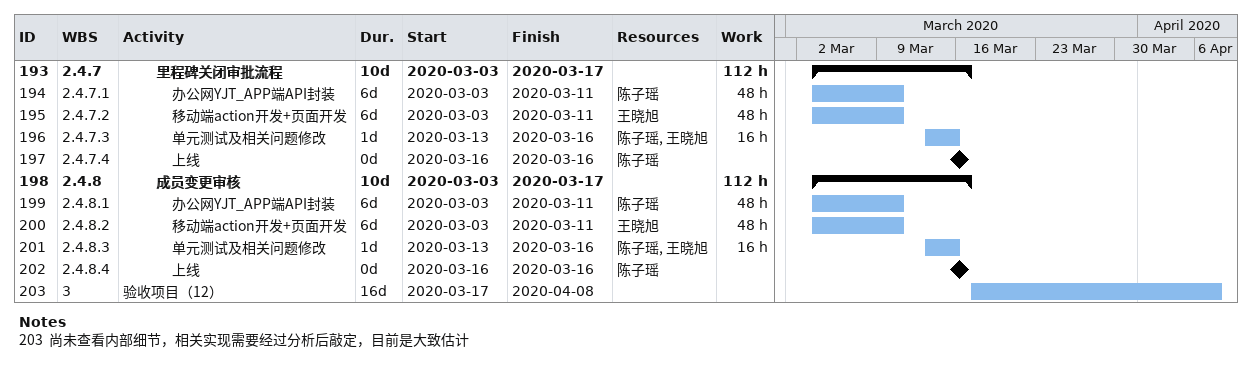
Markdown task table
| ID | WBS | Task | Duration | Start | Finish | Resources | Work (h) |
|---|---|---|---|---|---|---|---|
| 193 | 2.4.7 | **里程碑关闭审批流程** | 10d | 2020-03-03 | 2020-03-17 |  | 112 |
| 194 | 2.4.7.1 | 办公网YJT_APP端API封装 | 6d | 2020-03-03 | 2020-03-11 | 陈子瑶 | 48 |
| 195 | 2.4.7.2 | 移动端action开发+页面开发 | 6d | 2020-03-03 | 2020-03-11 | 王晓旭 | 48 |
| 196 | 2.4.7.3 | 单元测试及相关问题修改 | 1d | 2020-03-13 | 2020-03-16 | 陈子瑶, 王晓旭 | 16 |
| 197 | 2.4.7.4 | 上线 | 0d | 2020-03-16 | 2020-03-16 | 陈子瑶 |  |
| 198 | 2.4.8 | **成员变更审核** | 10d | 2020-03-03 | 2020-03-17 |  | 112 |
| 199 | 2.4.8.1 | 办公网YJT_APP端API封装 | 6d | 2020-03-03 | 2020-03-11 | 陈子瑶 | 48 |
| 200 | 2.4.8.2 | 移动端action开发+页面开发 | 6d | 2020-03-03 | 2020-03-11 | 王晓旭 | 48 |
| 201 | 2.4.8.3 | 单元测试及相关问题修改 | 1d | 2020-03-13 | 2020-03-16 | 陈子瑶, 王晓旭 | 16 |
| 202 | 2.4.8.4 | 上线 | 0d | 2020-03-16 | 2020-03-16 | 陈子瑶 |  |
| 203 | 3 | 验收项目（12） | 16d | 2020-03-17 | 2020-04-08 |  |  |

Notes
- 203: 尚未查看内部细节，相关实现需要经过分析后敲定，目前是大致估计
